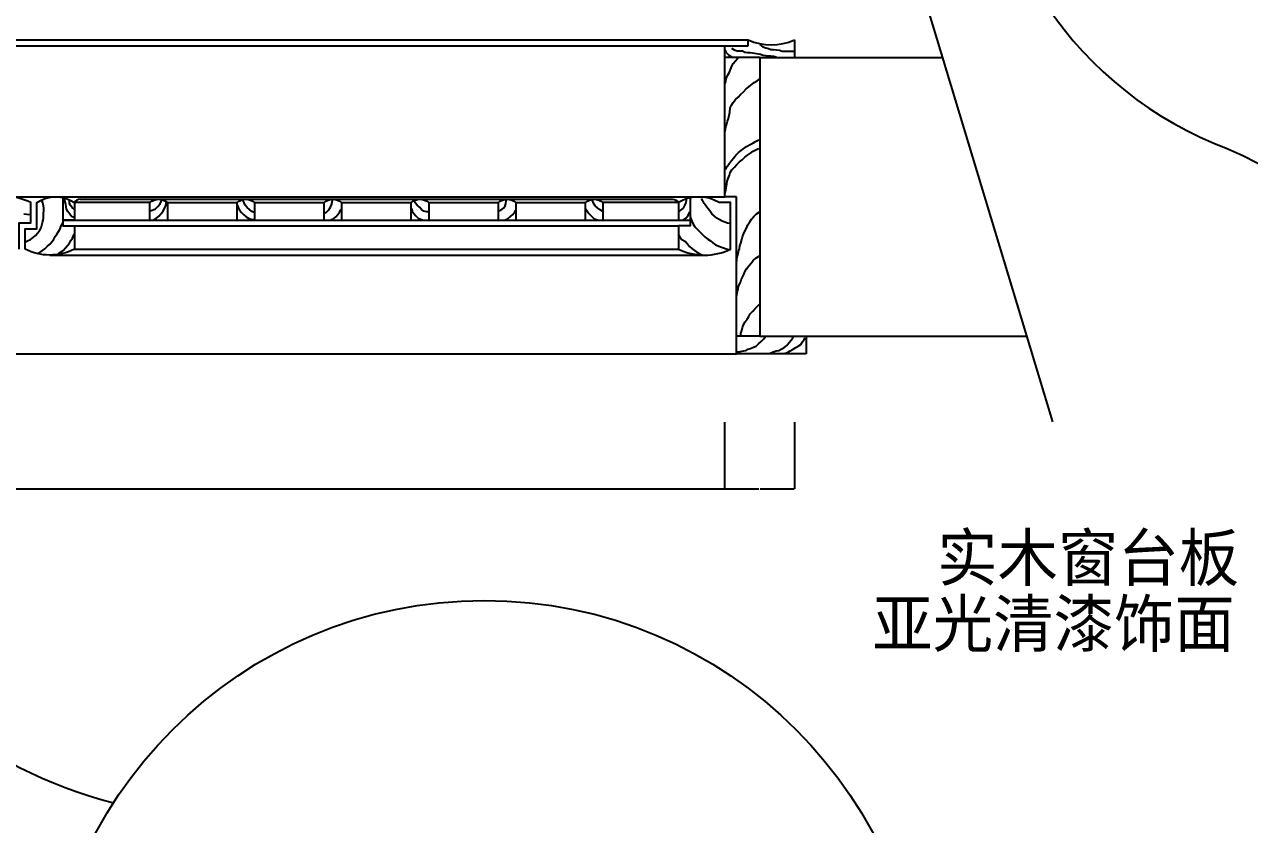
# Model space of a CAD drawing. Header units: metres. Extents: x 289 to 5205, y 117 to 7144.
# Drawn here: x 2683 to 4265, y 1157 to 2190 of the extents above; entities that cross this region are included whole.
import ezdxf

# ---------------------------------------------------------------- set-up
doc = ezdxf.new("R2010")
doc.units = ezdxf.units.M
for name, color, linetype in [('2', 2, 'Continuous'), ('3', 3, 'Continuous'), ('4', 4, 'Continuous'), ('7', 7, 'Continuous'), ('BH', 3, 'Continuous'), ('DIM', 3, 'Continuous'), ('TEXT', 3, 'Continuous')]:
    doc.layers.add(name, color=color, linetype=linetype)
doc.dimstyles.get("Standard").update_dxf_attribs({"dimtxt": 2.5, "dimasz": 2.5, "dimexe": 1.25, "dimexo": 0.625, "dimtad": 1, "dimcen": 2.5, "dimazin": 3, "dimtfac": 1, "dimtmove": 0, "dimatfit": 3})

# ---------------------------------------------------------------- blocks, each defined once
blk = doc.blocks.new('*D9')
for p, q in [((887.02, 1676.26), (887.02, 1590.11)), ((3586.75, 1676.26), (3586.75, 1590.11)), ((887.27, 1590.11), (2234.885, 1590.11)), ((2238.885, 1590.11), (3586.5, 1590.11))]:
    blk.add_line(p, q)
at = {"layer": 'Defpoints'}
for p in [(887.02, 1676.26), (3586.75, 1676.26), (887.02, 1590.11)]:
    blk.add_point(p, dxfattribs=at)
at = {"layer": 'DIM', "insert": (2236.885, 1590.11), "char_height": 1, "attachment_point": 5}
blk.add_mtext('1800', dxfattribs=at)
blk = doc.blocks.new('*D21')
for p, q in [((3586.75, 1676.26), (3586.75, 1590.11)), ((3677.1, 1676.26), (3677.1, 1590.11)), ((3587, 1590.11), (3630.925, 1590.11)), ((3632.925, 1590.11), (3676.85, 1590.11))]:
    blk.add_line(p, q)
at = {"layer": 'Defpoints'}
for p in [(3586.75, 1676.26), (3677.1, 1676.26), (3586.75, 1590.11)]:
    blk.add_point(p, dxfattribs=at)
at = {"layer": 'DIM', "insert": (3631.925, 1590.11), "char_height": 1, "attachment_point": 5}
blk.add_mtext('60', dxfattribs=at)

msp = doc.modelspace()

# ---------------------------------------------------------------- hatches: boundary and pattern name
at = {"layer": 'BH'}
h = msp.add_hatch(dxfattribs=at)
h.set_pattern_fill('ANSI31', scale=500)
h.paths.add_polyline_path([(3868.24, 2147.09), (3632.1, 2147.09), (3632.1, 1787.09), (3977.06, 1787.09)])
h = msp.add_hatch(dxfattribs=at)
h.set_pattern_fill('AR-CONC', scale=25)
h.paths.add_polyline_path([(3868.24, 2147.09), (3632.1, 2147.09), (3632.1, 1787.09), (3977.06, 1787.09)])

# ---------------------------------------------------------------- linework, layer by layer
at = {"layer": '2'}
for p, q in [((3632.1, 2147.09), (3632.1, 1787.09)), ((3632.1, 2147.09), (3868.24, 2147.09)), ((3632.1, 1787.09), (3977.06, 1787.09))]:
    msp.add_line(p, q, dxfattribs=at)
at = {"layer": '3'}
for p, q in [((887.1, 2162.09), (3587.1, 2162.09)), ((2844.6, 1959.59), (2747.1, 1959.59)), ((2867.1, 1959.59), (2957.1, 1959.59)), ((2979.6, 1959.59), (3069.6, 1959.59)), ((3092.1, 1959.59), (3182.1, 1959.59)), ((3204.6, 1959.59), (3294.6, 1959.59)), ((3317.1, 1959.59), (3407.1, 1959.59)), ((3527.1, 1959.59), (3429.6, 1959.59)), ((2732.1, 1937.09), (3527.1, 1937.09)), ((2732.1, 1929.59), (3527.1, 1929.59))]:
    msp.add_line(p, q, dxfattribs=at)
at = {"layer": '4'}
for p, q in [((3617.1, 2162.09), (3617.1, 2169.59)), ((3677.1, 2169.59), (3677.1, 2147.09)), ((3587.1, 2162.09), (3617.1, 2162.09)), ((3587.1, 2147.09), (3587.1, 2162.09)), ((3587.1, 1967.09), (3587.1, 2147.09)), ((3632.1, 2147.09), (3587.1, 2147.09)), ((3602.1, 1967.09), (3587.1, 1967.09)), ((3602.1, 1764.59), (3602.1, 1967.09)), ((2747.1, 1899.59), (3527.1, 1899.59)), ((3632.1, 1787.09), (3602.1, 1787.09)), ((3692.1, 1787.09), (3692.1, 1764.59)), ((842.1, 1764.59), (3602.1, 1764.59)), ((3692.1, 1764.59), (3602.1, 1764.59))]:
    msp.add_line(p, q, dxfattribs=at)
for points in [[(2675.85, 1899.59), (2675.85, 1933.34), (2690.85, 1933.34), (2690.85, 1959.59), (2690.85, 1959.59), (2690.85, 1959.59, 0.24), (2627.1, 1959.59), (2627.1, 1937.09), (2642.1, 1937.09)], [(2683.35, 1899.59), (2683.35, 1925.84), (2698.35, 1925.84), (2698.35, 1959.59), (2698.35, 1959.59), (2698.35, 1959.59, -0.31), (2747.1, 1959.59), (2747.1, 1937.09), (2732.1, 1937.09)], [(2732.1, 1965.3), (2732.1, 1929.59), (2747.1, 1929.59), (2747.1, 1899.59, -0.24), (2683.35, 1899.59)], [(2844.6, 1937.09), (2844.6, 1959.59, -0.4), (2867.1, 1959.59), (2867.1, 1937.09)], [(2957.1, 1937.09), (2957.1, 1959.59, -0.4), (2979.6, 1959.59), (2979.6, 1937.09)], [(3069.6, 1937.09), (3069.6, 1959.59, -0.4), (3092.1, 1959.59), (3092.1, 1937.09)], [(3182.1, 1937.09), (3182.1, 1959.59, -0.4), (3204.6, 1959.59), (3204.6, 1937.09)], [(3294.6, 1937.09), (3294.6, 1959.59, -0.4), (3317.1, 1959.59), (3317.1, 1937.09)], [(3407.1, 1937.09), (3407.1, 1959.59, -0.4), (3429.6, 1959.59), (3429.6, 1937.09)], [(3542.1, 1965.3), (3542.1, 1929.59), (3527.1, 1929.59), (3527.1, 1899.59, 0.23), (3594.6, 1899.59), (3594.6, 1959.59), (3579.6, 1959.59, 0.29), (3527.1, 1959.59), (3527.1, 1937.09), (3542.1, 1937.09)]]:
    msp.add_lwpolyline(points, format="xyb", dxfattribs=at)
msp.add_arc((3647.1, 2240.31), 76.82, 247.01, 292.99, dxfattribs=at)
at = {"layer": '7'}
for p, q in [((857.1, 2169.59), (3617.1, 2169.59)), ((1847.1, 1967.09), (3587.1, 1967.09)), ((2754.6, 1964.1), (3519.6, 1964.1)), ((2715.22, 1891.79), (3560.85, 1891.79))]:
    msp.add_line(p, q, dxfattribs=at)
for points in [[(2754.6, 1964.1, 0.28), (2747.1, 1959.59), (2747.1, 1937.09)], [(3519.6, 1964.1, -0.28), (3527.1, 1959.59)]]:
    msp.add_lwpolyline(points, format="xyb", dxfattribs=at)
at = {"layer": 'BH'}
for p, q in [((3824.62, 2291.42), (4010.45, 1676.62)), ((3587.23, 2156.79), (3588.88, 2153.48)), ((3588.88, 2153.48), (3592.18, 2150.17)), ((3595.49, 2158.99), (3599.34, 2156.79)), ((3599.34, 2156.79), (3603.2, 2155.69)), ((3603.2, 2155.69), (3609.81, 2155.69)), ((3609.81, 2155.69), (3613.11, 2154.03)), ((3613.11, 2154.03), (3616.42, 2153.48)), ((3616.42, 2153.48), (3619.72, 2153.48)), ((3619.72, 2153.48), (3623.03, 2152.93)), ((3623.03, 2152.93), (3632.94, 2151.28)), ((3632.39, 2163.95), (3636.25, 2160.65)), ((3636.25, 2160.65), (3640.1, 2159.54)), ((3640.1, 2159.54), (3643.41, 2158.44)), ((3643.41, 2158.44), (3646.71, 2157.34)), ((3646.71, 2157.34), (3650.02, 2157.34)), ((3650.02, 2157.34), (3657.73, 2156.24)), ((3657.73, 2156.24), (3661.03, 2155.13)), ((3661.03, 2155.13), (3677.56, 2155.13)), ((3592.18, 2150.17), (3595.49, 2147.97)), ((3594.62, 2131.34), (3596.34, 2135.93)), ((3595.49, 2147.97), (3597.14, 2147.42)), ((3596.34, 2135.93), (3598.06, 2139.36)), ((3598.06, 2139.36), (3603.78, 2146.24)), ((3603.78, 2146.24), (3604.93, 2146.81)), ((3632.94, 2151.28), (3636.8, 2150.17)), ((3636.8, 2150.17), (3643.41, 2149.07)), ((3643.41, 2149.07), (3646.71, 2149.07)), ((3646.71, 2149.07), (3650.02, 2148.52)), ((3650.02, 2148.52), (3653.32, 2147.97)), ((3588.9, 2119.31), (3590.61, 2123.89)), ((3590.61, 2123.89), (3592.9, 2127.91)), ((3592.9, 2127.91), (3594.62, 2131.34)), ((3587.18, 2112.44), (3588.32, 2115.87)), ((3588.32, 2115.87), (3588.9, 2119.31)), ((3611.22, 2102.7), (3614.66, 2106.71)), ((3614.66, 2106.71), (3618.09, 2109)), ((3618.09, 2109), (3624.96, 2114.73)), ((3624.96, 2114.73), (3628.97, 2117.02)), ((3628.97, 2117.02), (3632.41, 2119.31)), ((3595.77, 2085.51), (3598.06, 2088.95)), ((3598.06, 2088.95), (3600.92, 2092.96)), ((3600.92, 2092.96), (3604.35, 2095.82)), ((3604.35, 2095.82), (3607.22, 2099.26)), ((3607.22, 2099.26), (3611.22, 2102.7)), ((3591.76, 2068.32), (3593.48, 2076.34)), ((3593.48, 2076.34), (3594.05, 2082.07)), ((3594.05, 2082.07), (3595.77, 2085.51)), ((3587.75, 2054), (3588.32, 2057.44)), ((3588.32, 2057.44), (3589.47, 2061.45)), ((3589.47, 2061.45), (3590.61, 2064.88)), ((3590.61, 2064.88), (3591.76, 2068.32)), ((3587.18, 2050.56), (3587.75, 2054)), ((3604.93, 2024.21), (3608.36, 2027.07)), ((3608.36, 2027.07), (3611.8, 2029.36)), ((3611.8, 2029.36), (3615.23, 2032.23)), ((3615.23, 2032.23), (3619.81, 2034.52)), ((3619.81, 2034.52), (3623.25, 2036.24)), ((3620.38, 2023.64), (3623.82, 2025.93)), ((3623.25, 2036.24), (3626.68, 2038.53)), ((3623.82, 2025.93), (3627.25, 2027.65)), ((3626.68, 2038.53), (3630.12, 2040.25)), ((3627.25, 2027.65), (3630.69, 2029.36)), ((3630.12, 2040.25), (3631.83, 2040.82)), ((3630.69, 2029.36), (3630.69, 2029.94)), ((3590.04, 2006.45), (3592.9, 2010.46)), ((3592.9, 2010.46), (3595.77, 2013.9)), ((3595.77, 2013.9), (3598.63, 2017.33)), ((3598.63, 2017.33), (3601.49, 2020.77)), ((3601.49, 2020.77), (3604.93, 2024.21)), ((3602.64, 2008.74), (3606.07, 2012.18)), ((3606.07, 2012.18), (3609.51, 2015.04)), ((3609.51, 2015.04), (3612.94, 2018.48)), ((3612.94, 2018.48), (3616.38, 2020.77)), ((3616.38, 2020.77), (3620.38, 2023.64)), ((3587.75, 2002.44), (3590.04, 2006.45)), ((3591.19, 1990.98), (3592.9, 1994.99)), ((3592.9, 1994.99), (3594.05, 1998.43)), ((3594.05, 1998.43), (3596.34, 2001.86)), ((3596.34, 2001.86), (3599.77, 2005.3)), ((3599.77, 2005.3), (3602.64, 2008.74)), ((3588.32, 1975.51), (3589.47, 1983.53)), ((3589.47, 1983.53), (3590.04, 1987.54)), ((3590.04, 1987.54), (3591.19, 1990.98)), ((2705.23, 1961.82), (2705.04, 1962.2)), ((2734.75, 1963.71), (2734.75, 1964.09)), ((2734.94, 1960.68), (2734.75, 1963.71)), ((2740.61, 1959.36), (2740.61, 1962.01)), ((2859.24, 1960.92), (2859.49, 1963.21)), ((2965.19, 1962.45), (2965.19, 1963.47)), ((2966.21, 1959.4), (2965.19, 1962.45)), ((3079.82, 1959.78), (3080.32, 1962.84)), ((3080.32, 1962.84), (3080.32, 1963.35)), ((3304.82, 1961.85), (3305.14, 1963.43)), ((3416.33, 1962.16), (3416.01, 1963.12)), ((3417.28, 1958.99), (3416.33, 1962.16)), ((3536.73, 1958.99), (3537.68, 1962.16)), ((3537.68, 1962.16), (3537.68, 1964.7)), ((3558.65, 1961.85), (3557.06, 1965.02)), ((3587.18, 1970.93), (3588.32, 1975.51)), ((2706.18, 1958.79), (2705.23, 1961.82)), ((2707.12, 1955.58), (2706.18, 1958.79)), ((2707.5, 1952.37), (2707.12, 1955.58)), ((2707.31, 1946.13), (2707.5, 1949.15)), ((2707.31, 1943.1), (2707.31, 1946.13)), ((2707.5, 1949.15), (2707.5, 1952.37)), ((2735.88, 1957.47), (2734.94, 1960.68)), ((2736.26, 1954.26), (2735.88, 1957.47)), ((2737.02, 1951.23), (2736.26, 1954.26)), ((2738.72, 1948.02), (2737.02, 1951.23)), ((2740.99, 1944.8), (2738.72, 1948.02)), ((2741.56, 1956.34), (2740.61, 1959.36)), ((2744.02, 1953.31), (2741.56, 1956.34)), ((2747.05, 1950.66), (2744.02, 1953.31)), ((2844.97, 1949.22), (2848.54, 1950.23)), ((2848.54, 1950.23), (2851.6, 1951.76)), ((2851.6, 1951.76), (2854.91, 1954.82)), ((2854.91, 1954.82), (2857.71, 1957.87)), ((2857.71, 1957.87), (2859.24, 1960.92)), ((2858.98, 1945.4), (2861.78, 1948.45)), ((2861.78, 1948.45), (2863.06, 1951.51)), ((2863.06, 1951.51), (2864.84, 1954.56)), ((2864.84, 1954.56), (2865.86, 1960.67)), ((2957.04, 1956.85), (2958.57, 1953.29)), ((2958.57, 1953.29), (2960.1, 1949.98)), ((2960.1, 1949.98), (2962.9, 1946.93)), ((2962.9, 1946.93), (2965.96, 1943.87)), ((2967.74, 1956.34), (2966.21, 1959.4)), ((2970.03, 1953.29), (2967.74, 1956.34)), ((2973.09, 1950.74), (2970.03, 1953.29)), ((2976.15, 1948.2), (2973.09, 1950.74)), ((2979.2, 1946.93), (2976.15, 1948.2)), ((3069.37, 1946.04), (3072.43, 1947.31)), ((3072.43, 1947.31), (3075.49, 1950.37)), ((3075.49, 1950.37), (3077.78, 1953.68)), ((3077.78, 1953.68), (3079.05, 1956.73)), ((3079.05, 1956.73), (3079.82, 1959.78)), ((3087.2, 1944.26), (3089.24, 1947.31)), ((3089.24, 1947.31), (3091.02, 1950.37)), ((3091.02, 1950.37), (3091.79, 1951.64)), ((3182.71, 1951.89), (3183.22, 1948.59)), ((3183.22, 1948.59), (3185.52, 1945.53)), ((3187.3, 1959.53), (3186.54, 1961.82)), ((3189.59, 1956.48), (3187.3, 1959.53)), ((3192.65, 1953.68), (3189.59, 1956.48)), ((3195.45, 1950.62), (3192.65, 1953.68)), ((3198.51, 1948.59), (3195.45, 1950.62)), ((3201.82, 1947.82), (3198.51, 1948.59)), ((3204.87, 1947.82), (3201.82, 1947.82)), ((3294.66, 1948.83), (3297.83, 1950.1)), ((3297.83, 1950.1), (3301.01, 1952.32)), ((3301.01, 1952.32), (3303.23, 1955.5)), ((3303.23, 1955.5), (3304.19, 1958.67)), ((3304.19, 1958.67), (3304.82, 1961.85)), ((3313.4, 1944.39), (3315.94, 1947.56)), ((3315.94, 1947.56), (3317.21, 1950.1)), ((3407.11, 1952.01), (3411.56, 1945.66)), ((3419.82, 1955.5), (3417.28, 1958.99)), ((3423, 1952.64), (3419.82, 1955.5)), ((3426.18, 1950.42), (3423, 1952.64)), ((3429.67, 1948.2), (3426.18, 1950.42)), ((3527.2, 1947.88), (3530.38, 1949.78)), ((3530.38, 1949.78), (3533.55, 1952.32)), ((3533.55, 1952.32), (3535.46, 1955.82)), ((3535.46, 1955.82), (3536.73, 1958.99)), ((3541.18, 1945.97), (3541.81, 1947.88)), ((3560.56, 1958.67), (3558.65, 1961.85)), ((3563.1, 1955.18), (3560.56, 1958.67)), ((3565, 1952.01), (3563.1, 1955.18)), ((3567.54, 1948.83), (3565, 1952.01)), ((3570.4, 1945.34), (3567.54, 1948.83)), ((3627.83, 1945.15), (3631.26, 1947.44)), ((3631.26, 1947.44), (3632.41, 1948.58)), ((2685.56, 1944.24), (2681.77, 1944.61)), ((2690.47, 1943.67), (2685.56, 1944.24)), ((2703.91, 1927.22), (2704.85, 1930.43)), ((2704.85, 1930.43), (2705.99, 1933.84)), ((2705.99, 1933.84), (2706.75, 1936.86)), ((2706.75, 1936.86), (2707.12, 1940.08)), ((2707.12, 1940.08), (2707.31, 1943.1)), ((2729.64, 1928.92), (2731.15, 1931.95)), ((2731.15, 1931.95), (2731.91, 1933.65)), ((2743.26, 1941.78), (2740.99, 1944.8)), ((2746.29, 1940.45), (2743.26, 1941.78)), ((2849.56, 1937.25), (2852.87, 1939.54)), ((2852.87, 1939.54), (2855.93, 1942.34)), ((2855.93, 1942.34), (2858.98, 1945.4)), ((2965.96, 1943.87), (2969.01, 1941.33)), ((2969.01, 1941.33), (2972.32, 1939.29)), ((2972.32, 1939.29), (2975.38, 1938.27)), ((2975.38, 1938.27), (2978.69, 1937.76)), ((2978.69, 1937.76), (2979.71, 1937.76)), ((3078.54, 1937.64), (3081.6, 1938.66)), ((3081.6, 1938.66), (3084.65, 1941.2)), ((3084.65, 1941.2), (3087.2, 1944.26)), ((3185.52, 1945.53), (3188.06, 1942.48)), ((3188.06, 1942.48), (3191.12, 1939.68)), ((3191.12, 1939.68), (3194.18, 1938.15)), ((3194.18, 1938.15), (3196.72, 1937.39)), ((3303.55, 1937.4), (3307.04, 1939.31)), ((3307.04, 1939.31), (3310.22, 1941.85)), ((3310.22, 1941.85), (3313.4, 1944.39)), ((3411.56, 1945.66), (3414.74, 1942.16)), ((3414.74, 1942.16), (3417.92, 1939.31)), ((3417.92, 1939.31), (3421.09, 1938.04)), ((3421.09, 1938.04), (3422.36, 1937.4)), ((3533.55, 1937.4), (3536.73, 1939.63)), ((3536.73, 1939.63), (3539.91, 1942.8)), ((3539.91, 1942.8), (3541.18, 1945.97)), ((3542.13, 1942.48), (3543.08, 1939.31)), ((3543.08, 1939.31), (3544.35, 1935.5)), ((3544.35, 1935.5), (3546.26, 1931.69)), ((3546.26, 1931.69), (3548.48, 1928.2)), ((3573.58, 1942.16), (3570.4, 1945.34)), ((3576.76, 1939.63), (3573.58, 1942.16)), ((3579.93, 1937.72), (3576.76, 1939.63)), ((3583.43, 1935.82), (3579.93, 1937.72)), ((3587.24, 1934.23), (3583.43, 1935.82)), ((3590.74, 1933.28), (3587.24, 1934.23)), ((3594.23, 1932.64), (3590.74, 1933.28)), ((3615.23, 1926.81), (3616.95, 1930.82)), ((3616.95, 1930.82), (3619.24, 1934.83)), ((3619.24, 1934.83), (3621.53, 1938.27)), ((3621.53, 1938.27), (3624.39, 1941.71)), ((3624.39, 1941.71), (3627.83, 1945.15)), ((2690.47, 1912.09), (2693.88, 1914.74)), ((2693.88, 1914.74), (2696.91, 1917.39)), ((2696.91, 1917.39), (2699.75, 1920.79)), ((2699.75, 1920.79), (2702.21, 1924.01)), ((2702.21, 1924.01), (2703.91, 1927.22)), ((2720.37, 1912.66), (2722.07, 1916.07)), ((2722.07, 1916.07), (2724.15, 1919.09)), ((2724.15, 1919.09), (2726.61, 1922.49)), ((2726.61, 1922.49), (2728.5, 1925.71)), ((2728.5, 1925.71), (2729.64, 1928.92)), ((2744.4, 1913.61), (2745.91, 1916.63)), ((2745.91, 1916.63), (2746.67, 1919.09)), ((3527.2, 1918.36), (3528.79, 1915.18)), ((3528.79, 1915.18), (3531.65, 1912.01)), ((3548.48, 1928.2), (3551.66, 1925.02)), ((3551.66, 1925.02), (3555.47, 1921.21)), ((3555.47, 1921.21), (3558.65, 1918.04)), ((3558.65, 1918.04), (3561.83, 1915.18)), ((3561.83, 1915.18), (3565, 1912.64)), ((3608.93, 1911.92), (3610.08, 1915.35)), ((3610.08, 1915.35), (3611.22, 1918.79)), ((3611.22, 1918.79), (3612.94, 1922.8)), ((3612.94, 1922.8), (3615.23, 1926.81)), ((2683.47, 1908.69), (2686.5, 1910.2)), ((2686.5, 1910.2), (2690.47, 1912.09)), ((2705.8, 1897.73), (2708.83, 1900.18)), ((2708.83, 1900.18), (2712.04, 1902.83)), ((2712.04, 1902.83), (2715.26, 1905.86)), ((2715.26, 1905.86), (2718.48, 1909.26)), ((2718.48, 1909.26), (2720.37, 1912.66)), ((2732.29, 1897.91), (2735.5, 1901.13)), ((2735.5, 1901.13), (2738.15, 1904.34)), ((2738.15, 1904.34), (2740.61, 1907.37)), ((2740.61, 1907.37), (2742.51, 1910.58)), ((2742.51, 1910.58), (2744.4, 1913.61)), ((3531.65, 1912.01), (3536.09, 1909.47)), ((3536.09, 1909.47), (3538.95, 1906.29)), ((3538.95, 1906.29), (3541.49, 1903.12)), ((3541.49, 1903.12), (3544.67, 1900.58)), ((3544.67, 1900.58), (3547.85, 1897.72)), ((3565, 1912.64), (3568.5, 1910.1)), ((3568.5, 1910.1), (3571.67, 1907.56)), ((3571.67, 1907.56), (3575.17, 1905.34)), ((3575.17, 1905.34), (3578.35, 1903.75)), ((3578.35, 1903.75), (3581.52, 1902.48)), ((3581.52, 1902.48), (3585.33, 1901.21)), ((3585.33, 1901.21), (3588.83, 1899.94)), ((3588.83, 1899.94), (3592.32, 1899.31)), ((3604.93, 1896.45), (3606.07, 1899.89)), ((3606.07, 1899.89), (3606.64, 1903.9)), ((3606.64, 1903.9), (3607.79, 1907.33)), ((3607.79, 1907.33), (3608.93, 1911.92)), ((2698.8, 1894.13), (2702.21, 1895.27)), ((2702.21, 1895.27), (2705.8, 1897.73)), ((2725.86, 1893.38), (2729.26, 1895.84)), ((2729.26, 1895.84), (2732.29, 1897.91)), ((3547.85, 1897.72), (3551.02, 1895.5)), ((3551.02, 1895.5), (3554.52, 1893.59)), ((3554.52, 1893.59), (3558.01, 1892.32)), ((3558.01, 1892.32), (3558.65, 1892.01)), ((3602.64, 1887.85), (3603.78, 1892.44)), ((3602.64, 1883.84), (3602.64, 1887.85)), ((3603.78, 1892.44), (3604.93, 1896.45)), ((3620.96, 1881.55), (3623.82, 1884.99)), ((3623.82, 1884.99), (3627.25, 1887.85)), ((3627.25, 1887.85), (3630.69, 1890.15)), ((3630.69, 1890.15), (3632.41, 1891.87)), ((3611.8, 1866.66), (3612.94, 1870.09)), ((3612.94, 1870.09), (3615.23, 1874.1)), ((3615.23, 1874.1), (3618.09, 1878.12)), ((3618.09, 1878.12), (3620.96, 1881.55)), ((3604.35, 1847.75), (3604.93, 1851.76)), ((3604.93, 1851.76), (3607.22, 1856.34)), ((3607.22, 1856.34), (3608.36, 1859.78)), ((3608.36, 1859.78), (3610.08, 1863.22)), ((3610.08, 1863.22), (3611.8, 1866.66)), ((3602.64, 1839.16), (3603.21, 1843.74)), ((3603.21, 1843.74), (3604.35, 1847.75)), ((3619.81, 1816.24), (3623.25, 1819.68)), ((3623.25, 1819.68), (3626.11, 1823.12)), ((3626.11, 1823.12), (3629.54, 1826.55)), ((3629.54, 1826.55), (3632.41, 1828.84)), ((3611.22, 1801.92), (3613.51, 1805.93)), ((3613.51, 1805.93), (3615.8, 1809.37)), ((3615.8, 1809.37), (3618.09, 1812.8)), ((3618.09, 1812.8), (3619.81, 1816.24)), ((3607.79, 1791.03), (3608.93, 1794.47)), ((3607.79, 1787.02), (3607.79, 1791.03)), ((3608.93, 1794.47), (3610.08, 1798.48)), ((3610.08, 1798.48), (3611.22, 1801.92)), ((3620.27, 1771.5), (3624.13, 1773.15)), ((3624.13, 1773.15), (3627.43, 1774.25)), ((3627.43, 1774.25), (3630.74, 1777.56)), ((3630.74, 1777.56), (3634.04, 1780.32)), ((3634.04, 1780.32), (3637.35, 1783.62)), ((3637.35, 1783.62), (3639.55, 1786.93)), ((3639.55, 1786.93), (3640.1, 1787.48)), ((3659.93, 1770.39), (3663.24, 1772.05)), ((3663.24, 1772.05), (3667.09, 1775.36)), ((3667.09, 1775.36), (3669.85, 1778.66)), ((3669.85, 1778.66), (3672.6, 1781.97)), ((3672.6, 1781.97), (3674.8, 1785.28)), ((3674.8, 1785.28), (3675.91, 1786.93)), ((3675.35, 1770.39), (3678.66, 1772.6)), ((3678.66, 1772.6), (3681.96, 1774.25)), ((3681.96, 1774.25), (3685.27, 1776.46)), ((3685.27, 1776.46), (3687.47, 1779.76)), ((3687.47, 1779.76), (3689.68, 1783.07)), ((3689.68, 1783.07), (3690.78, 1785.28)), ((3603.2, 1767.09), (3607.06, 1767.64)), ((3607.06, 1767.64), (3613.66, 1768.74)), ((3613.66, 1768.74), (3616.97, 1770.39)), ((3616.97, 1770.39), (3620.27, 1771.5)), ((3642.31, 1764.88), (3645.61, 1765.43)), ((3645.61, 1765.43), (3649.47, 1767.09)), ((3649.47, 1767.09), (3653.32, 1768.19)), ((3653.32, 1768.19), (3656.63, 1768.74)), ((3656.63, 1768.74), (3659.93, 1770.39)), ((3663.79, 1764.88), (3668.19, 1765.98)), ((3668.19, 1765.98), (3671.5, 1768.19)), ((3671.5, 1768.19), (3675.35, 1770.39))]:
    msp.add_line(p, q, dxfattribs=at)
at = {"layer": 'DIM'}
for points in [[(3919.79, 2498.27, 0.32), (4236.9, 2029.15, -0.33), (4542.28, 1504.85, -0.33)], [(1956.25, 1832.07, -0.29), (2404.43, 1497.35, 0.21), (2797.32, 1184.64, -1.9)]]:
    msp.add_lwpolyline(points, format="xyb", dxfattribs=at)
msp.add_circle((3276.39, 876.49), 569.62, dxfattribs=at)

# ---------------------------------------------------------------- texts
at = {"layer": 'TEXT'}
for s, p in [('实木窗台板', (3861.29, 1471.38)), ('亚光清漆饰面', (3777.7, 1386.17))]:
    msp.add_text(s, height=60, dxfattribs=at).set_placement(p)

# ---------------------------------------------------------------- dimensions: what is measured, and where the dimension line sits
at = {"layer": 'DIM'}
for base, p1, p2, text, picture, middle in [((887.02, 1590.11), (887.02, 1676.26), (3586.75, 1676.26), '1800', '*D9', (2236.885, 1590.11)), ((3586.75, 1590.11), (3586.75, 1676.26), (3677.1, 1676.26), '60', '*D21', (3631.925, 1590.11))]:
    dim = msp.add_linear_dim(base=base, p1=p1, p2=p2, text=text, dimstyle='Standard', dxfattribs=at)
    dim.commit()
    dim.dimension.update_dxf_attribs({"geometry": picture, "text_midpoint": middle})

doc.saveas('drawing.dxf')
